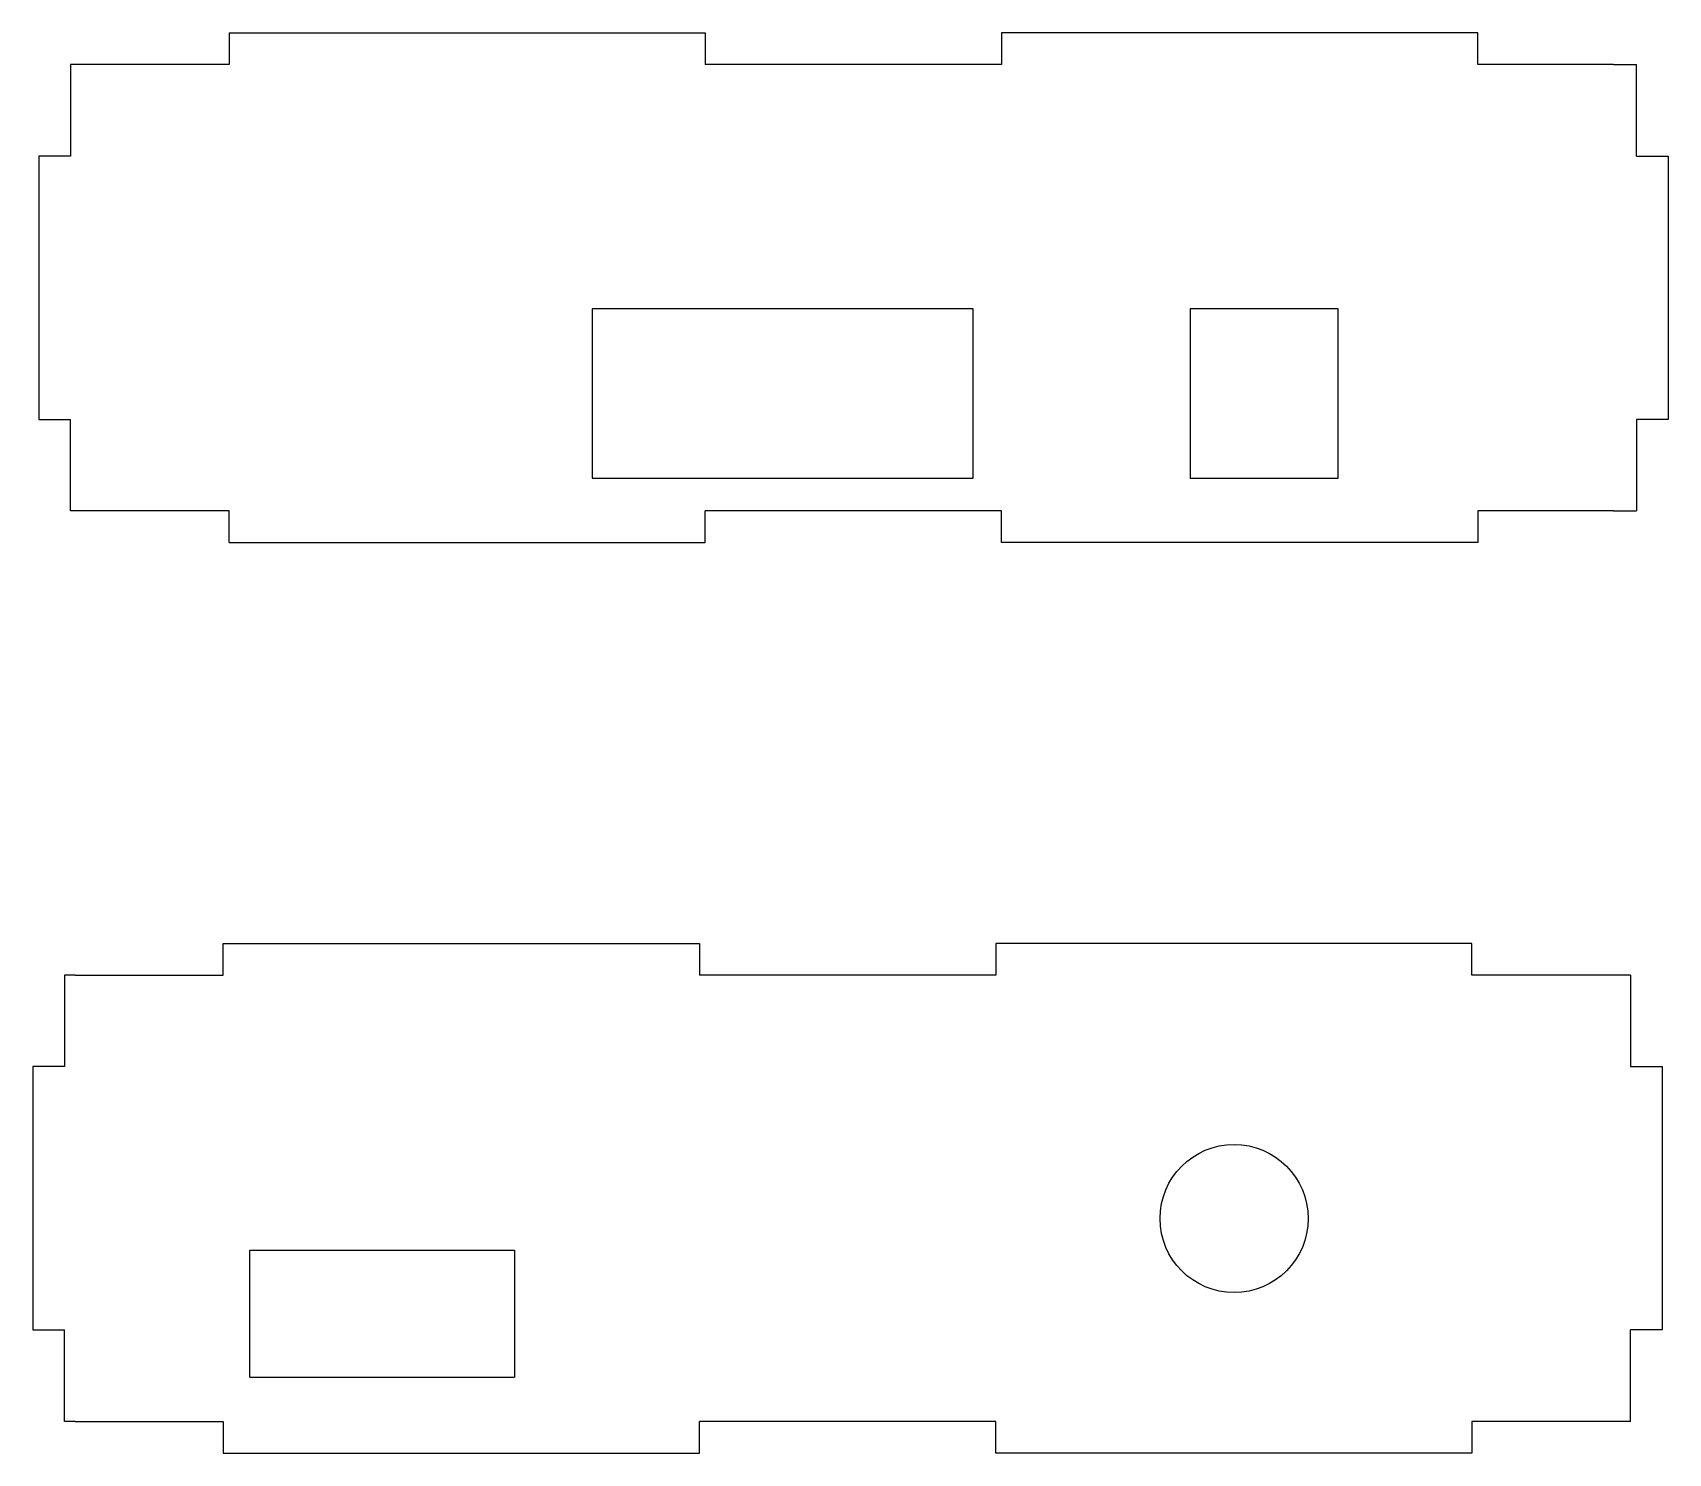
# Paper-space layout 'Layout1 (4)' of a CAD drawing. Header units: millimetres. Extents: x 67 to 221, y 39 to 173.
import ezdxf

# ---------------------------------------------------------------- set-up
doc = ezdxf.new("R2010")
doc.units = ezdxf.units.MM

psp = doc.layouts.new('Layout1 (4)')

# ---------------------------------------------------------------- linework, layer by layer
at = {"color": 2, "true_color": 0xf1eb1f}
for p, q in [((85.27, 172.76), (130.27, 172.76)), ((85.27, 172.76), (85.27, 169.76)), ((130.27, 172.76), (130.27, 169.76)), ((203.27, 172.76), (158.27, 172.76)), ((158.27, 172.76), (158.27, 169.76)), ((203.27, 169.76), (203.27, 172.76)), ((85.27, 169.76), (70.27, 169.76)), ((70.27, 169.76), (70.27, 161.11)), ((158.27, 169.76), (130.27, 169.76)), ((216.09, 169.76), (203.27, 169.76)), ((216.09, 169.76), (218.27, 169.76)), ((218.27, 161.11), (218.27, 169.76)), ((70.27, 161.11), (67.27, 161.11)), ((67.27, 161.11), (67.27, 136.23)), ((218.27, 161.11), (221.27, 161.11)), ((221.27, 161.11), (221.27, 136.23)), ((155.59, 146.67), (119.59, 146.67)), ((119.59, 146.67), (119.59, 130.67)), ((155.59, 130.67), (155.59, 146.67)), ((190.09, 146.67), (176.09, 146.67)), ((176.09, 146.67), (176.09, 130.67)), ((190.09, 130.67), (190.09, 146.67)), ((67.27, 136.23), (70.27, 136.23)), ((70.27, 127.58), (70.27, 136.23)), ((221.27, 136.23), (218.27, 136.23)), ((218.27, 136.23), (218.27, 127.58)), ((119.59, 130.67), (155.59, 130.67)), ((176.09, 130.67), (190.09, 130.67)), ((85.27, 127.58), (70.27, 127.58)), ((85.27, 124.58), (85.27, 127.58)), ((130.27, 124.58), (130.27, 127.58)), ((158.27, 127.58), (130.27, 127.58)), ((158.27, 124.58), (158.27, 127.58)), ((216.09, 127.58), (203.27, 127.58)), ((203.27, 127.58), (203.27, 124.58)), ((216.09, 127.58), (218.27, 127.58)), ((85.27, 124.58), (130.27, 124.58)), ((203.27, 124.58), (158.27, 124.58)), ((84.71, 83.72), (84.71, 86.72)), ((84.71, 86.72), (129.71, 86.72)), ((129.71, 86.72), (129.71, 83.72)), ((202.71, 86.72), (157.71, 86.72)), ((157.71, 86.72), (157.71, 83.72)), ((202.71, 83.72), (202.71, 86.72)), ((70.71, 83.72), (69.71, 83.72)), ((69.71, 83.72), (69.71, 75.07)), ((70.71, 83.72), (84.71, 83.72)), ((157.71, 83.72), (129.71, 83.72)), ((217.71, 83.72), (202.71, 83.72)), ((217.71, 83.72), (217.71, 75.07)), ((69.71, 75.07), (66.71, 75.07)), ((66.71, 75.07), (66.71, 50.19)), ((217.71, 75.07), (220.71, 75.07)), ((220.71, 75.07), (220.71, 50.19)), ((87.24, 45.72), (87.24, 57.72)), ((87.24, 57.72), (112.24, 57.72)), ((112.24, 57.72), (112.24, 45.72)), ((66.71, 50.19), (69.71, 50.19)), ((69.71, 41.54), (69.71, 50.19)), ((220.71, 50.19), (217.71, 50.19)), ((217.71, 41.54), (217.71, 50.19)), ((87.24, 45.72), (112.24, 45.72)), ((70.71, 41.54), (69.71, 41.54)), ((70.71, 41.54), (84.71, 41.54)), ((84.71, 41.54), (84.71, 38.54)), ((129.71, 38.54), (129.71, 41.54)), ((157.71, 41.54), (129.71, 41.54)), ((157.71, 38.54), (157.71, 41.54)), ((217.71, 41.54), (202.71, 41.54)), ((202.71, 41.54), (202.71, 38.54)), ((84.71, 38.54), (129.71, 38.54)), ((202.71, 38.54), (157.71, 38.54))]:
    psp.add_line(p, q, dxfattribs=at)
psp.add_circle((180.24, 60.72), 7, dxfattribs=at)

doc.saveas('drawing.dxf')
